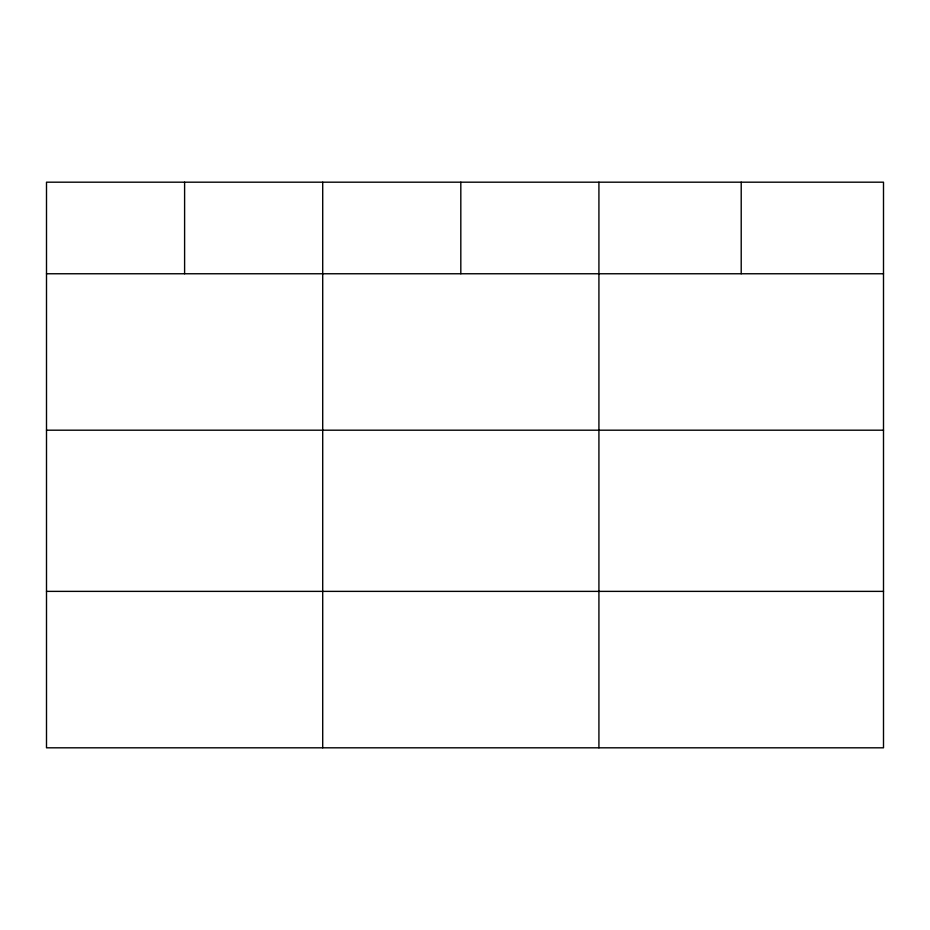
<?xml version="1.0" encoding="UTF-8"?>
<svg xmlns="http://www.w3.org/2000/svg" width="930" height="930" viewBox="0 0 930 930"><rect width="100%" height="100%" fill="white"/><g stroke="black" fill="none" stroke-linecap="round" stroke-linejoin="round"><path stroke-width="1.4" d="M883.5 430.195L883.5 182.187L46.5 182.187L46.5 747.813L883.5 747.813L883.5 430.195L46.5 430.195M46.5 273.757L883.5 273.757M46.5 591.375L883.5 591.375M741.21 182.187L741.21 273.757M598.92 182.187L598.92 747.813M460.815 182.187L460.815 273.757M322.71 182.187L322.71 747.813M184.605 182.187L184.605 273.757"/></g></svg>
